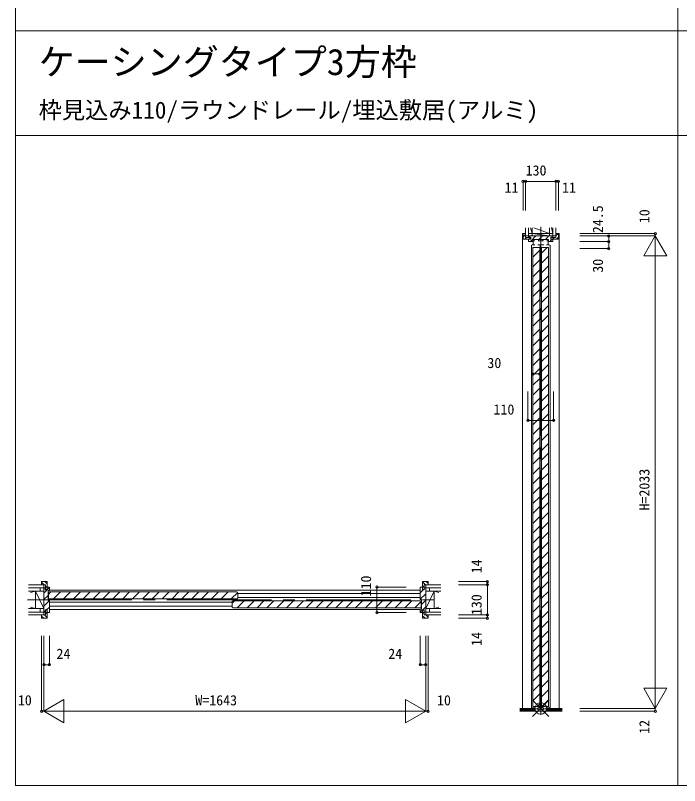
# Model space of a CAD drawing. Units: millimetres, scale not verified. Extents: x -14341 to 14341, y -10000 to 10000.
# Drawn here: x -14341 to -11483, y -10000 to -6687 of the extents above; entities that cross this region are included whole.
import ezdxf
from ezdxf.enums import TextEntityAlignment as Align

# ---------------------------------------------------------------- set-up
doc = ezdxf.new("R2010")
doc.units = ezdxf.units.MM
doc.header["$LTSCALE"] = 50
doc.linetypes.add('CHAIN2', pattern=[12, 9, -1, 1, -1])
for name, color, linetype, lineweight in [('0-0_0', 7, 'Continuous', 9), ('0-2_YKK_ZWAK', 7, 'Continuous', 9), ('0-3_YKK_11', 4, 'Continuous', 18), ('0-4_YKK_12', 4, 'Continuous', 18), ('0-5_YKK_13', 1, 'Continuous', 18), ('0-6_YKK_D', 2, 'Continuous', 18)]:
    doc.layers.add(name, color=color, linetype=linetype, lineweight=lineweight)
doc.layers.add('0-1_USER1', color=7, linetype='Continuous')
doc.styles.add('ＭＳ ゴシック', font='')
doc.styles.get('ＭＳ ゴシック').set_extended_font_data('MS Gothic')

msp = doc.modelspace()

# ---------------------------------------------------------------- linework, layer by layer
at = {"layer": '0-0_0'}
for p, q in [((-14340.51, -10000), (-14340.51, 10000)), ((-11490.51, -10000), (-11490.51, -3505)), ((-14340.51, -6752.5), (14159.49, -6752.5)), ((-14340.51, -7202.5), (14159.49, -7202.5)), ((-14340.51, -10000), (-14339.51, -10000)), ((-14340.51, -10000), (-14339.51, -10000)), ((-14340.51, -10000), (14340.51, -10000))]:
    msp.add_line(p, q, dxfattribs=at)
at = {"layer": '0-2_YKK_ZWAK'}
for p, q in [((-12145.63, -7635), (-12145.63, -7600.63)), ((-12133.13, -7600.63), (-12133.13, -7635)), ((-12133.13, -7600.82), (-12133.13, -7635)), ((-12124.77, -7600.22), (-12118.13, -7625)), ((-12118.13, -7600.63), (-12118.13, -7635)), ((-12043.13, -7625), (-12109.86, -7600.82)), ((-12043.13, -7600.82), (-12043.13, -7635)), ((-12028.13, -7625), (-12034.97, -7599.45)), ((-12028.13, -7635), (-12028.13, -7600.63)), ((-12028.13, -7600.82), (-12028.13, -7635)), ((-12015.63, -7600.63), (-12015.63, -7635)), ((-12145.63, -7635), (-12028.13, -7635)), ((-12028.13, -7625), (-12133.13, -7625)), ((-12118.13, -7625), (-12044.55, -7635)), ((-12028.13, -7635), (-12015.63, -7635)), ((-14218.12, -9136), (-14283.49, -9136)), ((-14218.12, -9136), (-14218.12, -9266)), ((-12575.12, -9136), (-12575.12, -9266)), ((-12575.12, -9136), (-12509.75, -9136)), ((-14283.49, -9148.5), (-14218.12, -9148.5)), ((-14283.49, -9163.5), (-14218.12, -9163.5)), ((-14283.3, -9163.5), (-14218.12, -9163.5)), ((-14254.12, -9163.5), (-14274.89, -9169.27)), ((-14254.12, -9163.5), (-14218.12, -9238.5)), ((-14254.12, -9238.5), (-14254.12, -9163.5)), ((-14234.12, -9163.5), (-14234.12, -9148.5)), ((-12509.75, -9148.5), (-12575.12, -9148.5)), ((-12539.12, -9163.5), (-12575.12, -9238.5)), ((-12509.94, -9163.5), (-12575.12, -9163.5)), ((-12509.75, -9163.5), (-12575.12, -9163.5)), ((-12559.12, -9163.5), (-12559.12, -9148.5)), ((-12539.12, -9163.5), (-12518.35, -9169.27)), ((-12539.12, -9238.5), (-12539.12, -9163.5)), ((-14218.12, -9238.5), (-14283.49, -9238.5)), ((-14283.3, -9238.5), (-14218.12, -9238.5)), ((-14254.12, -9238.5), (-14274.89, -9232.73)), ((-14234.12, -9253.5), (-14234.12, -9238.5)), ((-12575.12, -9238.5), (-12509.75, -9238.5)), ((-12509.94, -9238.5), (-12575.12, -9238.5)), ((-12559.12, -9253.5), (-12559.12, -9238.5)), ((-12539.12, -9238.5), (-12518.35, -9232.73)), ((-14283.49, -9253.5), (-14218.12, -9253.5)), ((-14283.49, -9266), (-14218.12, -9266)), ((-12509.75, -9253.5), (-12575.12, -9253.5)), ((-12509.75, -9266), (-12575.12, -9266)), ((-12169.84, -9671), (-12110.63, -9671)), ((-12169.84, -9674), (-12110.63, -9674)), ((-12050.63, -9668), (-12050.63, -9680)), ((-11987.74, -9668), (-12050.63, -9668)), ((-11987.74, -9671), (-12050.63, -9671)), ((-11987.74, -9674), (-12050.63, -9674)), ((-12169.84, -9677), (-12110.63, -9677)), ((-12169.84, -9680), (-11987.74, -9680)), ((-11987.74, -9677), (-12050.63, -9677))]:
    msp.add_line(p, q, dxfattribs=at)
at = {"layer": '0-2_YKK_ZWAK', "linetype": 'CHAIN2'}
for p, q in [((-12080.63, -9695.66), (-12080.63, -7595.45)), ((-14288.97, -9201), (-12505.11, -9201))]:
    msp.add_line(p, q, dxfattribs=at)
at = {"layer": '0-2_YKK_ZWAK'}
msp.add_lwpolyline([(-12169.84, -9668), (-12110.63, -9668), (-12110.63, -9680)], dxfattribs=at)
at = {"layer": '0-3_YKK_11'}
for p, q in [((-14228.12, -9125.12), (-14217.24, -9136)), ((-14206.12, -9122), (-14226.12, -9122)), ((-14214.27, -9122), (-14204.12, -9132.15)), ((-14211.62, -9141.62), (-14204.12, -9149.12)), ((-14204.12, -9157), (-14204.12, -9124)), ((-12589.12, -9157), (-12589.12, -9124)), ((-12589.12, -9140.65), (-12581.62, -9148.15)), ((-12589.1, -9123.7), (-12576.8, -9136)), ((-12587.12, -9122), (-12567.12, -9122)), ((-12573.83, -9122), (-12565.12, -9130.71)), ((-14218.12, -9171.77), (-14204.35, -9158)), ((-14204.12, -9157.77), (-14194.13, -9147.78)), ((-14200.12, -9201), (-14200.12, -9163)), ((-14198.62, -9177.23), (-14188.39, -9167)), ((-14198.62, -9193.7), (-14198.62, -9170.3)), ((-14198.12, -9161), (-14195.12, -9161)), ((-14195.32, -9167), (-13387.42, -9167)), ((-14194.12, -9160), (-14194.12, -9148)), ((-14194.12, -9159.5), (-12599.12, -9159.5)), ((-14175.97, -9197), (-14145.97, -9167)), ((-14133.54, -9197), (-14103.54, -9167)), ((-14091.11, -9197), (-14061.11, -9167)), ((-14048.69, -9197), (-14018.69, -9167)), ((-14006.26, -9197), (-13976.26, -9167)), ((-13963.84, -9197), (-13933.84, -9167)), ((-13921.41, -9197), (-13891.41, -9167)), ((-13878.98, -9197), (-13848.98, -9167)), ((-13836.56, -9197), (-13806.56, -9167)), ((-13794.13, -9197), (-13764.13, -9167)), ((-13751.7, -9197), (-13721.7, -9167)), ((-13709.28, -9197), (-13679.28, -9167)), ((-13666.85, -9197), (-13636.85, -9167)), ((-13624.42, -9197), (-13594.42, -9167)), ((-13582, -9197), (-13552, -9167)), ((-13539.57, -9197), (-13509.57, -9167)), ((-13497.15, -9197), (-13467.15, -9167)), ((-13454.72, -9197), (-13424.72, -9167)), ((-13412.29, -9197), (-13384.36, -9169.07)), ((-13384.12, -9170.3), (-13384.12, -9193.7)), ((-13384.12, -9173.5), (-12599.12, -9173.5)), ((-12599.12, -9148), (-12599.12, -9198)), ((-12599.12, -9170.33), (-12586.79, -9158)), ((-12599.12, -9198.33), (-12575.12, -9174.33)), ((-12581.42, -9152.63), (-12577.29, -9148.5)), ((-14218.12, -9199.77), (-14200.12, -9181.77)), ((-14218.12, -9227.77), (-14194.14, -9203.79)), ((-14195.12, -9203), (-14198.12, -9203)), ((-14195.32, -9197), (-13387.42, -9197)), ((-14194.12, -9254), (-14194.12, -9204)), ((-13408.62, -9215.23), (-13398.39, -9205)), ((-13408.62, -9231.7), (-13408.62, -9208.3)), ((-13405.32, -9205), (-12597.92, -9205)), ((-13385.97, -9235), (-13355.97, -9205)), ((-12599.12, -9190.5), (-13384.12, -9190.5)), ((-13343.54, -9235), (-13313.54, -9205)), ((-13301.11, -9235), (-13271.11, -9205)), ((-13258.69, -9235), (-13228.69, -9205)), ((-13216.26, -9235), (-13186.26, -9205)), ((-13173.84, -9235), (-13143.84, -9205)), ((-13131.41, -9235), (-13101.41, -9205)), ((-13088.98, -9235), (-13058.98, -9205)), ((-13046.56, -9235), (-13016.56, -9205)), ((-13004.13, -9235), (-12974.13, -9205)), ((-12961.7, -9235), (-12931.7, -9205)), ((-12919.28, -9235), (-12889.28, -9205)), ((-12876.85, -9235), (-12846.85, -9205)), ((-12834.42, -9235), (-12804.42, -9205)), ((-12792, -9235), (-12762, -9205)), ((-12749.57, -9235), (-12719.57, -9205)), ((-12707.15, -9235), (-12677.15, -9205)), ((-12664.72, -9235), (-12634.72, -9205)), ((-12622.29, -9235), (-12594.73, -9207.44)), ((-12598.12, -9199), (-12595.12, -9199)), ((-12594.62, -9208.3), (-12594.62, -9231.7)), ((-12593.12, -9201), (-12593.12, -9239)), ((-12593.12, -9220.33), (-12575.12, -9202.33)), ((-14206.35, -9244), (-14194.12, -9231.77)), ((-13408.62, -9211.5), (-14194.12, -9211.5)), ((-14194.12, -9228.5), (-13408.62, -9228.5)), ((-12599.12, -9242.5), (-14194.12, -9242.5)), ((-13405.32, -9235), (-12597.92, -9235)), ((-12599.12, -9254.33), (-12575.12, -9230.33)), ((-12599.12, -9242), (-12599.12, -9254)), ((-12595.12, -9241), (-12598.12, -9241)), ((-14228.12, -9270.48), (-14218.6, -9280)), ((-14215.85, -9253.5), (-14211.82, -9249.47)), ((-14215.63, -9266), (-14204.12, -9277.51)), ((-14211.62, -9253.04), (-14204.12, -9260.54)), ((-14204.12, -9245), (-14204.12, -9278)), ((-12589.12, -9245), (-12589.12, -9278)), ((-12589.12, -9252.07), (-12581.62, -9259.57)), ((-12589.12, -9269.04), (-12578.16, -9280)), ((-12575.19, -9266), (-12565.12, -9276.07)), ((-14206.12, -9280), (-14226.12, -9280)), ((-12587.12, -9280), (-12567.12, -9280))]:
    msp.add_line(p, q, dxfattribs=at)
for points in [[(-14228.12, -9124), (-14228.12, -9136), (-14211.62, -9136), (-14211.62, -9157), (-14204.12, -9157)], [(-12565.12, -9124), (-12565.12, -9136), (-12581.62, -9136), (-12581.62, -9157), (-12589.12, -9157)], [(-14196.12, -9146), (-14204.12, -9146), (-14204.12, -9153), (-14204.12, -9158), (-14211.82, -9158), (-14211.82, -9149.5), (-14212.82, -9148.5), (-14218.12, -9148.5)], [(-14218.12, -9148.5), (-14218.12, -9253.5), (-14212.82, -9253.5), (-14211.82, -9252.5), (-14211.82, -9244), (-14204.12, -9244), (-14204.12, -9249), (-14204.12, -9256), (-14196.12, -9256)], [(-12575.12, -9253.5), (-12575.12, -9148.5), (-12580.42, -9148.5), (-12581.42, -9149.5), (-12581.42, -9158), (-12589.12, -9158), (-12589.12, -9153), (-12589.12, -9146), (-12597.12, -9146)], [(-12597.12, -9256), (-12589.12, -9256), (-12589.12, -9249), (-12589.12, -9244), (-12581.42, -9244), (-12581.42, -9252.5), (-12580.42, -9253.5), (-12575.12, -9253.5)], [(-14228.12, -9278), (-14228.12, -9266), (-14211.62, -9266), (-14211.62, -9245), (-14204.12, -9245)], [(-12565.12, -9278), (-12565.12, -9266), (-12581.62, -9266), (-12581.62, -9245), (-12589.12, -9245)]]:
    msp.add_lwpolyline(points, dxfattribs=at)
for centre, radius, start, end in [((-14226.12, -9124), 2, 90.00001, 179.99999), ((-14206.12, -9124), 2, 0.00001, 89.99999), ((-12587.12, -9124), 2, 90.00001, 179.99999), ((-12567.12, -9124), 2, 0.00001, 89.99999), ((-14198.12, -9163), 2, 90.00001, 179.99999), ((-14195.32, -9170.3), 3.3, 90, 180), ((-14196.12, -9148), 2, 0.00001, 89.99999), ((-14195.12, -9160), 1, 270.00001, 359.99999), ((-13387.42, -9170.3), 3.3, 0, 90), ((-12597.12, -9148), 2, 90.00001, 179.99999), ((-14198.12, -9201), 2, 180.00001, 269.99999), ((-14195.32, -9193.7), 3.3, 180, 270), ((-14195.12, -9204), 1, 0.00001, 89.99999), ((-13405.32, -9208.3), 3.3, 90, 180), ((-13387.42, -9193.7), 3.3, 270, 0), ((-12598.12, -9198), 1, 180.00001, 269.99999), ((-12597.92, -9208.3), 3.3, 0, 90), ((-12595.12, -9201), 2, 0.00001, 89.99999), ((-13405.32, -9231.7), 3.3, 180, 270), ((-12598.12, -9242), 1, 90.00001, 179.99999), ((-12597.92, -9231.7), 3.3, 270, 0), ((-12595.12, -9239), 2, 270.00001, 359.99999), ((-14196.12, -9254), 2, 270.00001, 359.99999), ((-12597.12, -9254), 2, 180.00001, 269.99999), ((-14226.12, -9278), 2, 180.00001, 269.99999), ((-14206.12, -9278), 2, 270.00001, 359.99999), ((-12587.12, -9278), 2, 180.00001, 269.99999), ((-12567.12, -9278), 2, 270.00001, 359.99999)]:
    msp.add_arc(centre, radius, start, end, dxfattribs=at)
at = {"layer": '0-4_YKK_12'}
for p, q in [((-12156.63, -7627), (-12156.63, -7647)), ((-12156.63, -7639.68), (-12145.63, -7628.68)), ((-12148.98, -7649), (-12141.48, -7641.5)), ((-12133.13, -7638.97), (-12129.16, -7635)), ((-12132.01, -7649), (-12124.63, -7641.62)), ((-12125.16, -7659), (-12101.16, -7635)), ((-12109.03, -7650.6), (-12090.23, -7650.6)), ((-12109.03, -7655.7), (-12109.03, -7650.6)), ((-12090.23, -7650.6), (-12090.23, -7655.7)), ((-12088.76, -7650.6), (-12073.16, -7635)), ((-12071.03, -7650.6), (-12071.03, -7655.7)), ((-12060.76, -7650.6), (-12045.16, -7635)), ((-12041.16, -7659), (-12031.16, -7649)), ((-12030.19, -7649), (-12022.69, -7641.5)), ((-12015.63, -7634.44), (-12006.23, -7625.04)), ((-12013.22, -7649), (-12004.63, -7640.41)), ((-12004.63, -7627), (-12004.63, -7647)), ((-12122.43, -7659.2), (-12112.73, -7659.2)), ((-12120.63, -9666.27), (-12120.63, -7674.38)), ((-12105.83, -7674.2), (-12118.43, -7674.2)), ((-12114.63, -7685), (-12084.63, -7685)), ((-12114.63, -9660), (-12114.63, -7685)), ((-12093.43, -7674.2), (-12067.83, -7674.2)), ((-12092.23, -7655.7), (-12069.03, -7655.7)), ((-12084.63, -9660), (-12084.63, -7685)), ((-12082.63, -9665), (-12082.63, -7674.38)), ((-12080.63, -7655.7), (-12080.63, -7674.2)), ((-12076.63, -7685), (-12046.63, -7685)), ((-12076.63, -9660), (-12076.63, -7685)), ((-12076.63, -7709.42), (-12052.21, -7685)), ((-12055.43, -7674.2), (-12042.83, -7674.2)), ((-12038.83, -7659.2), (-12048.53, -7659.2)), ((-12046.63, -9660), (-12046.63, -7685)), ((-12040.63, -9666.27), (-12040.63, -7674.38)), ((-12114.63, -7726.39), (-12084.63, -7696.39)), ((-12114.63, -7768.81), (-12084.63, -7738.81)), ((-12076.63, -7751.84), (-12046.63, -7721.84)), ((-12114.63, -7811.24), (-12084.63, -7781.24)), ((-12076.63, -7794.27), (-12046.63, -7764.27)), ((-12076.63, -7836.69), (-12046.63, -7806.69)), ((-12114.63, -7853.66), (-12084.63, -7823.66)), ((-12076.63, -7879.12), (-12046.63, -7849.12)), ((-12114.63, -7896.09), (-12084.63, -7866.09)), ((-12114.63, -7938.52), (-12084.63, -7908.52)), ((-12076.63, -7921.55), (-12046.63, -7891.55)), ((-12114.63, -7980.94), (-12084.63, -7950.94)), ((-12076.63, -7963.97), (-12046.63, -7933.97)), ((-12076.63, -8006.4), (-12046.63, -7976.4)), ((-12114.63, -8023.37), (-12084.63, -7993.37)), ((-12114.63, -8065.8), (-12084.63, -8035.8)), ((-12076.63, -8048.83), (-12046.63, -8018.83)), ((-12114.63, -8108.22), (-12084.63, -8078.22)), ((-12076.63, -8091.25), (-12046.63, -8061.25)), ((-12076.63, -8133.68), (-12046.63, -8103.68)), ((-12114.63, -8150.65), (-12084.63, -8120.65)), ((-12076.63, -8176.11), (-12046.63, -8146.11)), ((-12114.63, -8193.08), (-12084.63, -8163.08)), ((-12114.63, -8235.5), (-12084.63, -8205.5)), ((-12076.63, -8218.53), (-12046.63, -8188.53)), ((-12114.63, -8277.93), (-12084.63, -8247.93)), ((-12076.63, -8260.96), (-12046.63, -8230.96)), ((-12076.63, -8303.38), (-12046.63, -8273.38)), ((-12114.63, -8320.36), (-12084.63, -8290.36)), ((-12076.63, -8345.81), (-12046.63, -8315.81)), ((-12114.63, -8362.78), (-12084.63, -8332.78)), ((-12114.63, -8405.21), (-12084.63, -8375.21)), ((-12076.63, -8388.24), (-12046.63, -8358.24)), ((-12076.63, -8430.66), (-12046.63, -8400.66)), ((-12114.63, -8447.63), (-12084.63, -8417.63)), ((-12076.63, -8473.09), (-12046.63, -8443.09)), ((-12114.63, -8490.06), (-12084.63, -8460.06)), ((-12114.63, -8532.49), (-12084.63, -8502.49)), ((-12076.63, -8515.52), (-12046.63, -8485.52)), ((-12114.63, -8574.91), (-12084.63, -8544.91)), ((-12076.63, -8557.94), (-12046.63, -8527.94)), ((-12076.63, -8600.37), (-12046.63, -8570.37)), ((-12114.63, -8617.34), (-12084.63, -8587.34)), ((-12076.63, -8642.8), (-12046.63, -8612.8)), ((-12114.63, -8659.77), (-12084.63, -8629.77)), ((-12114.63, -8702.19), (-12084.63, -8672.19)), ((-12076.63, -8685.22), (-12046.63, -8655.22)), ((-12076.63, -8727.65), (-12046.63, -8697.65)), ((-12114.63, -8744.62), (-12084.63, -8714.62)), ((-12076.63, -8770.08), (-12046.63, -8740.08)), ((-12114.63, -8787.05), (-12084.63, -8757.05)), ((-12114.63, -8829.47), (-12084.63, -8799.47)), ((-12076.63, -8812.5), (-12046.63, -8782.5)), ((-12114.63, -8871.9), (-12084.63, -8841.9)), ((-12076.63, -8854.93), (-12046.63, -8824.93)), ((-12076.63, -8897.35), (-12046.63, -8867.35)), ((-12114.63, -8914.33), (-12084.63, -8884.33)), ((-12076.63, -8939.78), (-12046.63, -8909.78)), ((-12114.63, -8956.75), (-12084.63, -8926.75)), ((-12114.63, -8999.18), (-12084.63, -8969.18)), ((-12076.63, -8982.21), (-12046.63, -8952.21)), ((-12114.63, -9041.6), (-12084.63, -9011.6)), ((-12076.63, -9024.63), (-12046.63, -8994.63)), ((-12076.63, -9067.06), (-12046.63, -9037.06)), ((-12114.63, -9084.03), (-12084.63, -9054.03)), ((-12114.63, -9126.46), (-12084.63, -9096.46)), ((-12076.63, -9109.49), (-12046.63, -9079.49)), ((-12114.63, -9168.88), (-12084.63, -9138.88)), ((-12076.63, -9151.91), (-12046.63, -9121.91)), ((-12076.63, -9194.34), (-12046.63, -9164.34)), ((-12114.63, -9211.31), (-12084.63, -9181.31)), ((-12076.63, -9236.77), (-12046.63, -9206.77)), ((-12114.63, -9253.74), (-12084.63, -9223.74)), ((-12114.63, -9296.16), (-12084.63, -9266.16)), ((-12076.63, -9279.19), (-12046.63, -9249.19)), ((-12114.63, -9338.59), (-12084.63, -9308.59)), ((-12076.63, -9321.62), (-12046.63, -9291.62)), ((-12076.63, -9364.05), (-12046.63, -9334.05)), ((-12114.63, -9381.02), (-12084.63, -9351.02)), ((-12076.63, -9406.47), (-12046.63, -9376.47)), ((-12114.63, -9423.44), (-12084.63, -9393.44)), ((-12114.63, -9465.87), (-12084.63, -9435.87)), ((-12076.63, -9448.9), (-12046.63, -9418.9)), ((-12076.63, -9491.32), (-12046.63, -9461.32)), ((-12114.63, -9508.29), (-12084.63, -9478.29)), ((-12076.63, -9533.75), (-12046.63, -9503.75)), ((-12114.63, -9550.72), (-12084.63, -9520.72)), ((-12114.63, -9593.15), (-12084.63, -9563.15)), ((-12076.63, -9576.18), (-12046.63, -9546.18)), ((-12114.63, -9635.57), (-12084.63, -9605.57)), ((-12076.63, -9618.6), (-12046.63, -9588.6)), ((-12075.59, -9660), (-12046.63, -9631.03)), ((-12122.13, -9667.8), (-12122.13, -9667.2)), ((-12116.13, -9665.2), (-12107.93, -9665.2)), ((-12114.63, -9660), (-12084.63, -9660)), ((-12092.63, -9669.5), (-12106.63, -9669.5)), ((-12096.62, -9660), (-12084.63, -9648)), ((-12076.63, -9660), (-12046.63, -9660)), ((-12068.63, -9669.5), (-12054.63, -9669.5)), ((-12039.13, -9667.8), (-12039.13, -9667.2))]:
    msp.add_line(p, q, dxfattribs=at)
for points in [[(-12154.63, -7625), (-12159.63, -7625), (-12159.63, -9668)], [(-12154.63, -7649), (-12124.63, -7649), (-12124.63, -7641.5), (-12145.63, -7641.5), (-12145.63, -7625), (-12154.63, -7625)], [(-12028.13, -7635), (-12133.13, -7635), (-12133.13, -7640.3), (-12132.13, -7641.3), (-12123.63, -7641.3), (-12123.63, -7649), (-12126.13, -7649), (-12133.13, -7649), (-12133.13, -7657)], [(-12131.13, -7659), (-12114.73, -7659), (-12114.23, -7658.5), (-12114.23, -7650.6), (-12089.23, -7650.6), (-12072.03, -7650.6), (-12047.03, -7650.6), (-12047.03, -7658.5), (-12046.53, -7659), (-12030.13, -7659)], [(-12071.03, -7650.6), (-12052.23, -7650.6), (-12052.23, -7655.7)], [(-12028.13, -7657), (-12028.13, -7649), (-12035.13, -7649), (-12037.63, -7649), (-12037.63, -7641.3), (-12029.13, -7641.3), (-12028.13, -7640.3), (-12028.13, -7635)], [(-12006.63, -7649), (-12036.63, -7649), (-12036.63, -7641.5), (-12015.63, -7641.5), (-12015.63, -7625), (-12006.63, -7625)], [(-12006.63, -7625), (-12001.63, -7625), (-12001.63, -9668)], [(-12107.03, -7655.7), (-12112.73, -7655.7), (-12112.73, -7674.2)], [(-12054.23, -7655.7), (-12048.53, -7655.7), (-12048.53, -7674.2)], [(-12116.13, -9665.2), (-12107.93, -9665.2), (-12107.93, -9680), (-12091.33, -9680), (-12091.33, -9665.2), (-12069.93, -9665.2)], [(-12108.08, -9665), (-12106.63, -9665), (-12106.63, -9673)], [(-12092.63, -9673), (-12092.63, -9665), (-12091.17, -9665)], [(-12068.63, -9673), (-12068.63, -9665), (-12070.08, -9665)], [(-12045.13, -9665.2), (-12053.33, -9665.2), (-12053.33, -9680), (-12069.93, -9680), (-12069.93, -9665.2)], [(-12053.17, -9665), (-12054.63, -9665), (-12054.63, -9673)]]:
    msp.add_lwpolyline(points, dxfattribs=at)
for centre, radius, start, end in [((-12154.63, -7627), 2, 90.00001, 179.99999), ((-12154.63, -7647), 2, 180, 269.99998), ((-12006.63, -7627), 2, 0.00001, 89.99999), ((-12006.63, -7647), 2, 270.00002, 0), ((-12131.13, -7657), 2, 180.00001, 269.99999), ((-12030.13, -7657), 2, 270.00001, 359.99999), ((-12116.13, -9675.2), 10, 90, 126.86989), ((-12045.13, -9675.2), 10, 53.13011, 90)]:
    msp.add_arc(centre, radius, start, end, dxfattribs=at)
at = {"layer": '0-5_YKK_13'}
for p, q in [((-12115.98, -9703.36), (-12045.27, -9632.64)), ((-12115.98, -9632.64), (-12045.27, -9703.36))]:
    msp.add_line(p, q, dxfattribs=at)
msp.add_circle((-12080.63, -9668), 25, dxfattribs=at)
at = {"layer": '0-6_YKK_D'}
for p, q in [((-12156.63, -7400.63), (-12156.63, -7525.63)), ((-12145.63, -7400.63), (-12156.63, -7400.63)), ((-12145.63, -7400.63), (-12145.63, -7525.63)), ((-12145.63, -7400.63), (-12015.63, -7400.63)), ((-12015.63, -7400.63), (-12015.63, -7525.63)), ((-12015.63, -7400.63), (-12004.63, -7400.63)), ((-12004.63, -7400.63), (-12004.63, -7525.63)), ((-11912.74, -7625), (-11587.74, -7625)), ((-11912.74, -7635), (-11587.74, -7635)), ((-11637.74, -7721.6), (-11587.74, -7635)), ((-11587.74, -7635), (-11587.74, -7625)), ((-11587.74, -7635), (-11537.74, -7721.6)), ((-11587.74, -7635), (-11587.74, -9668)), ((-11787.74, -7659.5), (-11787.74, -7689.5)), ((-11912.74, -7689.5), (-11787.74, -7689.5)), ((-11637.74, -7721.6), (-11537.74, -7721.6)), ((-12114.63, -8228.89), (-12084.63, -8228.89)), ((-12135.63, -8428.89), (-12135.63, -8303.89)), ((-12025.63, -8428.89), (-12025.63, -8303.89)), ((-12135.63, -8428.89), (-12025.63, -8428.89)), ((-12434.75, -9122), (-12309.75, -9122)), ((-12434.75, -9136), (-12309.75, -9136)), ((-12309.75, -9136), (-12309.75, -9122)), ((-12309.75, -9136), (-12309.75, -9266)), ((-12785.12, -9146), (-12660.12, -9146)), ((-12785.12, -9146), (-12785.12, -9256)), ((-12785.12, -9256), (-12660.12, -9256)), ((-12434.75, -9266), (-12309.75, -9266)), ((-12309.75, -9266), (-12309.75, -9280)), ((-12434.75, -9280), (-12309.75, -9280)), ((-14228.12, -9355), (-14228.12, -9680)), ((-14218.12, -9355), (-14218.12, -9680)), ((-14194.12, -9355), (-14194.12, -9480)), ((-12575.12, -9355), (-12575.12, -9680)), ((-12565.12, -9355), (-12565.12, -9680)), ((-14218.12, -9480), (-14194.12, -9480)), ((-11637.74, -9581.4), (-11537.74, -9581.4)), ((-11637.74, -9581.4), (-11587.74, -9668)), ((-11587.74, -9668), (-11537.74, -9581.4)), ((-14218.12, -9680), (-14131.52, -9630)), ((-14131.52, -9630), (-14131.52, -9730)), ((-12661.72, -9630), (-12661.72, -9730)), ((-12661.72, -9630), (-12575.12, -9680)), ((-11912.74, -9668), (-11587.74, -9668)), ((-11587.74, -9668), (-11587.74, -9680)), ((-14218.12, -9680), (-14228.12, -9680)), ((-14218.12, -9680), (-14131.52, -9730)), ((-14218.12, -9680), (-12575.12, -9680)), ((-12661.72, -9730), (-12575.12, -9680)), ((-12575.12, -9680), (-12565.12, -9680)), ((-11912.74, -9680), (-11587.74, -9680))]:
    msp.add_line(p, q, dxfattribs=at)
for points in [[(-11912.74, -7659.5), (-11787.74, -7659.5), (-11787.74, -7635)], [(-12599.12, -9355), (-12599.12, -9480), (-12575.12, -9480)]]:
    msp.add_lwpolyline(points, dxfattribs=at)
for centre in [(-12156.63, -7400.63), (-12145.63, -7400.63), (-12015.63, -7400.63), (-12004.63, -7400.63), (-11587.74, -7625), (-11787.74, -7635), (-11787.74, -7659.5), (-11787.74, -7689.5), (-12114.63, -8228.89), (-12084.63, -8228.89), (-12135.63, -8428.89), (-12025.63, -8428.89), (-12785.12, -9146), (-12309.75, -9122), (-12309.75, -9136), (-12785.12, -9256), (-12309.75, -9266), (-12309.75, -9280), (-14218.12, -9480), (-14194.12, -9480), (-12599.12, -9480), (-12575.12, -9480), (-14228.12, -9680), (-12565.12, -9680), (-11587.74, -9680)]:
    msp.add_circle(centre, 5, dxfattribs=at)

# ---------------------------------------------------------------- texts
at = {"layer": '0-1_USER1', "style": 'ＭＳ ゴシック'}
for s, height, p in [('ケーシングタイプ3方枠', 113.6, (-14240.51, -6977.5)), ('枠見込み110/ラウンドレール/埋込敷居(アルミ)', 73.31, (-14240.51, -7152.5))]:
    msp.add_text(s, height=height, dxfattribs=at).set_placement(p, align=Align.BOTTOM_LEFT)
at = {"layer": '0-6_YKK_D', "style": 'ＭＳ ゴシック'}
for s, p in [('130', (-12145.63, -7388.63)), ('11', (-12236.21, -7462.22)), ('11', (-11988.59, -7462.12)), ('30', (-12310.05, -8216.89)), ('110', (-12283.81, -8416.89)), ('24', (-14163.88, -9468)), ('24', (-12736.41, -9468)), ('10', (-14329.84, -9668)), ('W=1643', (-13566.62, -9668)), ('10', (-12526.7, -9668))]:
    msp.add_text(s, height=43.99, dxfattribs=at).set_placement(p, align=Align.BOTTOM_LEFT)
for s, p in [('24.5', (-11799.74, -7623.25)), ('10', (-11599.56, -7580.43)), ('30', (-11799.74, -7793.47)), ('H=2033', (-11599.74, -8816.5)), ('14', (-12321.75, -9086.6)), ('110', (-12797.12, -9186.16)), ('130', (-12321.75, -9266.53)), ('14', (-12321.75, -9399)), ('12', (-11599.56, -9777.3))]:
    msp.add_text(s, height=43.99, rotation=90, dxfattribs=at).set_placement(p, align=Align.BOTTOM_LEFT)

doc.saveas('drawing.dxf')
